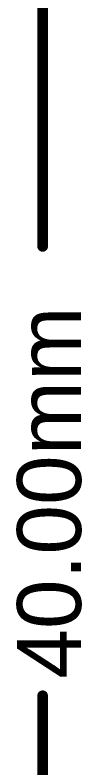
# Model space of a CAD drawing. Header units: inches. Extents: x -5 to 234, y -4 to 104.
# Drawn here: x 100.69 to 102.26, y 9.01 to 26.97 of the extents above; entities that cross this region are included whole.
import ezdxf

# ---------------------------------------------------------------- set-up
doc = ezdxf.new("R2010")
doc.units = ezdxf.units.IN
doc.layers.add('Dimension', color=6, linetype='Continuous')
doc.styles.add('Arial', font='', dxfattribs={"height": 0.2})
doc.styles.get('Arial').set_extended_font_data('Arial')

msp = doc.modelspace()

# ---------------------------------------------------------------- linework, layer by layer
at = {"layer": 'Dimension', "const_width": 0.254}
for points in [[(101.321, 21.451), (101.321, 36.5)], [(101.321, -3.5), (101.321, 10.736)]]:
    msp.add_lwpolyline(points, dxfattribs=at)
at = {"layer": 'Dimension', "const_width": 0.127}
for points in [[(101.257, 21.451, 1), (101.384, 21.451, 1)], [(101.257, 10.736, 1), (101.384, 10.736, 1)]]:
    msp.add_lwpolyline(points, format="xyb", close=True, dxfattribs=at)

# ---------------------------------------------------------------- texts
at = {"layer": 'Dimension', "style": 'Arial'}
msp.add_text('40.00mm', height=1.524, rotation=90, dxfattribs=at).set_placement((102.235, 11.142))

doc.saveas('drawing.dxf')
